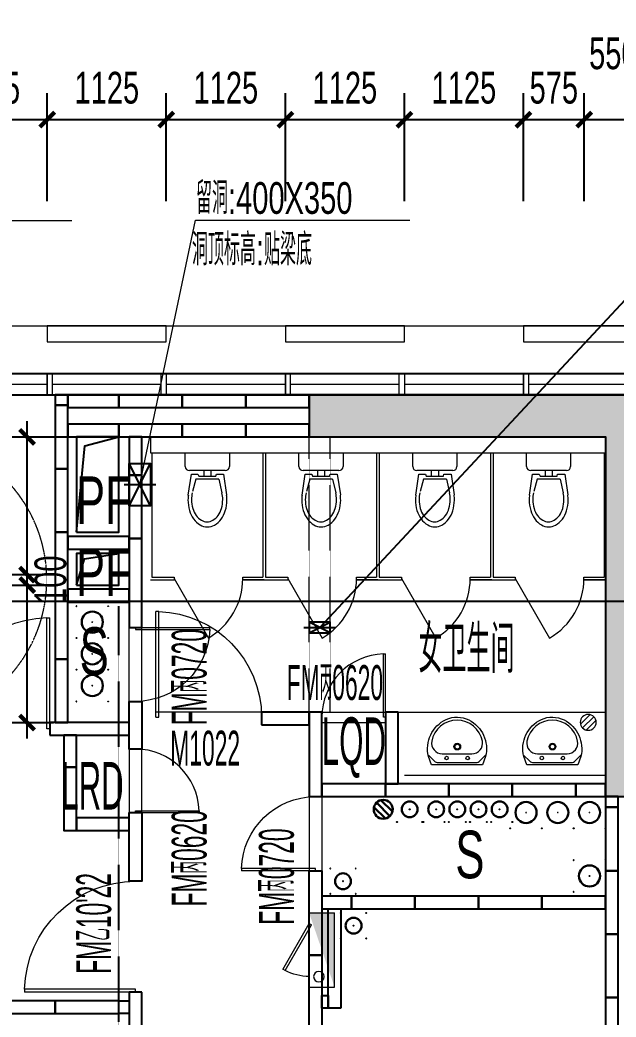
# Model space of a CAD drawing. Header units: millimetres. Extents: x 285006 to 3037698, y -2820855 to 192241.
# Drawn here: x 838372 to 844006, y -2796406 to -2786980 of the extents above; entities that cross this region are included whole.
import ezdxf
from ezdxf.enums import TextEntityAlignment as Align
from ezdxf.xclip import XClip

# ---------------------------------------------------------------- set-up
doc = ezdxf.new("R2010")
doc.units = ezdxf.units.MM
doc.header["$XCLIPFRAME"] = 2
doc.header["$PDMODE"] = 35
doc.header["$PDSIZE"] = -0.1
doc.linetypes.add('CORE-1B-4F$0$DASH', pattern=[0.35, 0.25, -0.1])
for name, color, linetype, lineweight in [('$$$$ALC轻质隔墙', 1, 'Continuous', 25), ('CORE-1B-4F$0$A-DOOR', 142, 'Continuous', 18), ('CORE-1B-4F$0$A-FLOR-SPCL', 252, 'Continuous', 18), ('CORE-1B-4F$0$A-FLOR-STRU', 4, 'Continuous', 25), ('CORE-1B-4F$0$A-FLOR-UNDR', 11, 'Continuous', 18), ('CORE-1B-4F$0$A-WALL-METL', 157, 'Continuous', 18), ('DIM-1B-6F$0$A-ANNO-DIMS', 73, 'Continuous', 18), ('DOOR-1B-IDEN-HXT$0$A-DOOR-FIRE', 142, 'Continuous', 18), ('DOOR-1B-IDEN-HXT$0$A-DOOR-IDEN', 7, 'Continuous', 25), ('EXWALL-1B-6F$0$A-FLOR-UNDR', 11, 'Continuous', 18), ('EXWALL-1B-6F$0$A-WALL-GLAZ', 142, 'Continuous', 18), ('EXWALL-1B-6F$0$A-WALL-STON', 31, 'Continuous', 18), ('P-1B-消火栓（4~13层）$0$0XG-X', 1, 'Continuous', 18), ('P-1B-立管及地漏（6~7层）$0$0LL', 10, 'Continuous', 30), ('P-1B-立管及地漏（6~7层）$0$0LL-1', 50, 'Continuous', 30), ('VERT-IDEN-1B-4F$0$A-ANNO-TEXT', 7, 'Continuous', 25), ('VERT-IDEN-1B-4F$0$A-COND-IDEN-TEXT', 11, 'Continuous', 18), ('VERT-IDEN-1B-4F$0$A-ROOM-IDEN', 7, 'Continuous', 25), ('结构留洞-1#AB-6F$0$A-HOLE', 140, 'Continuous', 25)]:
    doc.layers.add(name, color=color, linetype=linetype, lineweight=lineweight)
for name, color, linetype in [('___', 4, 'Continuous'), ('COL-1A1B-4~12$0$S-PUB-COL', 6, 'Continuous'), ('COL-1A1B-4~12$0$S-PUB-COLHATCH', 8, 'Continuous')]:
    doc.layers.add(name, color=color, linetype=linetype)
doc.layers.add('P-1B-立管及地漏（6~7层）$0$0ll-point', color=1, linetype='Continuous', plot=False)
doc.styles.add('CORE-1B-4F$0$hz', font='simplex', dxfattribs={"width": 0.7, "bigfont": 'hztxt'})
doc.styles.add('DIM-1B-6F$0$HYGB2014', font='hygbsz.shx', dxfattribs={"width": 0.7, "bigfont": 'hygbhz.shx'})
doc.styles.add('DOOR-1B-IDEN-HXT$0$HYGB2014', font='hygbsz.shx', dxfattribs={"width": 0.7, "bigfont": 'hygbhz.shx'})
doc.styles.add('P-1B-立管及地漏（6~7层）$0$HZ', font='', dxfattribs={"width": 0.8})
doc.styles.add('VERT-IDEN-1B-4F$0$HYGB2014', font='hygbsz.shx', dxfattribs={"width": 0.7, "bigfont": 'hygbhz.shx'})
doc.styles.get('P-1B-立管及地漏（6~7层）$0$HZ').set_extended_font_data('SimSun')
doc.dimstyles.new('DIM-1B-6F$0$DIMN', dxfattribs={"dimtxt": 300, "dimasz": 100, "dimexe": 250, "dimexo": 300, "dimgap": 0, "dimtad": 0, "dimdec": 0, "dimzin": 0, "dimdsep": 46, "dimtxsty": 'DIM-1B-6F$0$HYGB2014', "dimblk": 'DIM-1B-6F$0$_archtick', "dimcen": 0.09, "dimdle": 150, "dimclrt": 7, "dimazin": 0, "dimtfac": 1, "dimtdec": 0, "dimtix": 1, "dimtmove": 2, "dimatfit": 3, "dimfxl": 1, "dimtvp": 1, "dimtolj": 1, "dimtzin": 0, "dimarcsym": 0})

# ---------------------------------------------------------------- blocks, each defined once
blk = doc.blocks.new('EXWALL-1B-6F$0$幕墙-1125陶板单元')
blk.add_lwpolyline([(-562.5, 150), (562.5, 150), (562.5, 0), (-562.5, 0)], close=True)
blk = doc.blocks.new('EXWALL-1B-6F$0$幕墙-1125玻璃单元')
blk.add_line((-562.5, 100), (562.5, 100))
for points in [[(-612.5, 0), (-562.5, 0), (-562.5, 200), (-612.5, 200)], [(-562.5, 200), (562.5, 200), (562.5, 0), (-562.5, 0)], [(612.5, 0), (562.5, 0), (562.5, 200), (612.5, 200)]]:
    blk.add_lwpolyline(points, close=True)
blk = doc.blocks.new('EXWALL-1B-6F')
at = {"layer": 'EXWALL-1B-6F$0$A-FLOR-UNDR'}
blk.add_lwpolyline([(98333335, 18769022.1), (98333335, 18769272.1), (98374885, 18769272.1), (98374885, 18768822.1)], dxfattribs=at)
at = {"layer": 'EXWALL-1B-6F$0$A-WALL-GLAZ', "lineweight": -3}
blk.add_line((98333635, 18768822.1), (98374885, 18768822.1), dxfattribs=at)
at = {"layer": 'EXWALL-1B-6F$0$A-WALL-GLAZ'}
for p, q in [((98365110, 18768722.1), (98366135, 18768722.1)), ((98367360, 18768722.1), (98368385, 18768722.1)), ((98369610, 18768722.1), (98370635, 18768722.1))]:
    blk.add_line(p, q, dxfattribs=at)
at = {"layer": 'EXWALL-1B-6F$0$A-WALL-GLAZ', "xscale": -1, "rotation": 180}
for p in [(98364497.5, 18768822.1), (98366747.5, 18768822.1), (98368997.5, 18768822.1)]:
    blk.add_blockref('EXWALL-1B-6F$0$幕墙-1125玻璃单元', p, dxfattribs=at)
at = {"layer": 'EXWALL-1B-6F$0$A-WALL-STON', "xscale": -1, "rotation": 180}
for p in [(98365622.5, 18769272.1), (98367872.5, 18769272.1), (98370122.5, 18769272.1)]:
    blk.add_blockref('EXWALL-1B-6F$0$幕墙-1125陶板单元', p, dxfattribs=at)
blk = doc.blocks.new('DFGDFSHTHTR')
at = {"layer": 'Defpoints'}
blk.add_lwpolyline([(507205.7, 46210.1), (507405.7, 46210.1), (507405.7, 66210.1), (507205.7, 66210.1), (507205.7, 66910.1), (507905.7, 66910.1), (507905.7, 66810.1), (516105.7, 66810.1), (516105.7, 66910.1), (528605.7, 66910.1), (528605.7, 66810.1), (532405.7, 66810.1), (532405.7, 66910.1), (544305.7, 66910.1)], dxfattribs=at)
blk.add_blockref('EXWALL-1B-6F', (-97826429.4, -18701712))
blk = doc.blocks.new('结构留洞-1#AB-6F')
at = {"layer": 'Defpoints'}
blk.add_lwpolyline([(65900, 200), (66100, 200), (66100, 20200), (65900, 20200), (65900, 20900), (66600, 20900), (66600, 20800), (74800, 20800), (74800, 20900), (87300, 20900), (87300, 20800), (91100, 20800), (91100, 20900), (103000, 20900)], dxfattribs=at)
at = {"layer": '结构留洞-1#AB-6F$0$A-HOLE'}
for points in [[(97600, 19600), (98000, 19600), (98000, 20500), (97600, 20500)], [(97600, 19100), (98000, 19100), (98000, 19400), (97600, 19400)]]:
    blk.add_lwpolyline(points, close=True, dxfattribs=at)
for points in [[(97600, 19600), (97678.2, 20414.9), (98000, 20500)], [(97600, 19100), (97676, 19347.4), (98000, 19400)]]:
    blk.add_lwpolyline(points, dxfattribs=at)
blk = doc.blocks.new('COL-1A1B-4~12')
at = {"layer": 'COL-1A1B-4~12$0$S-PUB-COLHATCH'}
h = blk.add_hatch(color=256, dxfattribs=at)
h.paths.add_polyline_path([(98370335, 18759022.1), (98370335, 18760522.1), (98370735, 18760522.1), (98370735, 18758622.1), (98367535, 18758622.1), (98367535, 18759022.1)])
h.paths.add_polyline_path([(98370735, 18768622.1), (98367535, 18768622.1), (98367535, 18768222.1), (98370335, 18768222.1), (98370335, 18764822.1), (98370735, 18764822.1)])
h.paths.add_polyline_path([(98342935, 18759022.1), (98342935, 18761922.1), (98342535, 18761922.1), (98342535, 18758622.1), (98345735, 18758622.1), (98345735, 18759022.1)])
h.paths.add_polyline_path([(98342935, 18768222.1), (98342935, 18764822.1), (98342535, 18764822.1), (98342535, 18768622.1), (98345735, 18768622.1), (98345735, 18768222.1)])
at = {"layer": 'COL-1A1B-4~12$0$S-PUB-COL'}
for p, q in [((98367535, 18768622.1), (98367535, 18768222.1)), ((98370735, 18768622.1), (98367535, 18768622.1)), ((98367535, 18768222.1), (98370335, 18768222.1)), ((98370335, 18768222.1), (98370335, 18764822.1)), ((98370335, 18764822.1), (98370735, 18764822.1))]:
    blk.add_line(p, q, dxfattribs=at)
blk = doc.blocks.new('CORE-1B-4F$0$_A2ZXL-WUFENG DANSHAN')
for p, q in [((-0.5, 0), (-0.5, -0.9996)), ((-0.5, 0), (-0.4717, 0)), ((-0.4717, 0), (-0.4717, -0.9996)), ((-0.4717, -0.9996), (-0.5, -0.9996))]:
    blk.add_line(p, q)
blk.add_arc((-0.5, 0), 1, 271.62314, 0)
blk = doc.blocks.new('CORE-1B-4F$0$_A1SFU')
for p, q in [((-0.5, 0), (-0.5, -0.9996)), ((-0.5, 0), (-0.4717, 0)), ((-0.4717, 0), (-0.4717, -0.9996)), ((-0.4717, -0.9996), (-0.5, -0.9996))]:
    blk.add_line(p, q)
blk.add_arc((-0.5, 0), 1, 271.62314, 0)
blk = doc.blocks.new('CORE-1B-4F$0$FANGHUOMEN')
for p, q in [((-0.5, 0), (-0.5, -1)), ((-0.5, 0), (-0.472, 0)), ((-0.472, 0), (-0.472, -1)), ((-0.472, -1), (-0.5, -1))]:
    blk.add_line(p, q)
blk.add_arc((-0.5, 0), 1, 271.6231, 0)
blk = doc.blocks.new('CORE-1B-4F$0$xishouchi')
for points in [[(0, 240.4), (78.5, 269.8, -0.356844), (429.7, 102.7, -0.224698), (425.4, -111.3, -0.348046), (78.5, -269.8), (0, -240.4)], [(223.6, 239.1, 0.469287), (105.2, 140.8), (105.2, -141.1, 0.469287), (223.6, -239.4, 0.830802)]]:
    blk.add_lwpolyline(points, format="xyb", close=True)
blk.add_lwpolyline([(90.6, 271.2), (36.1, 213.1, 0.190674), (22.5, 178.9), (22.5, -181, 0.200906), (37.5, -216.7), (95.2, -273.5)], format="xyb")
for centre, radius in [((65, 99.1), 16.3), ((172.5, -2.4), 31.6), ((172.5, -2.4), 23), ((65, -100.9), 16.3)]:
    blk.add_circle(centre, radius)
blk = doc.blocks.new('CORE-1B-4F$0$$PS001_0')
for p, q in [((-0.485, -0.123), (0.123, 0.485)), ((-0.354, -0.354), (0.354, 0.354)), ((-0.118, -0.486), (0.486, 0.118))]:
    blk.add_line(p, q)
blk.add_circle((0, 0), 0.5)
at = {"style": 'CORE-1B-4F$0$hz', "width": 0.7, "flags": 1}
for tag, p in [('UNIT', (0, 0)), ('SPEC', (0, -0.002)), ('WHAT', (0, -0.003))]:
    blk.add_attdef(tag, p, '', height=0.001, dxfattribs=at)
blk = doc.blocks.new('CORE-1B-4F$0$$TCHSYS$APDOOR2D')
blk.add_line((0.5, 0), (0, 0.866))
at = {"lineweight": 13}
blk.add_arc((0.5, 0), 1, 120, 180, dxfattribs=at)
blk = doc.blocks.new('CORE-1B-4F$0$A$C44406B2E')
at = {"layer": 'CORE-1B-4F$0$A-FLOR-SPCL'}
for p, q in [((0, 418), (128.2, 418)), ((0, 0), (0, 418)), ((168.2, 378), (168.2, 40)), ((201.9, 362.1), (398.4, 391.4)), ((201.9, 295), (201.9, 362.1)), ((220, 290), (201.9, 295)), ((220, 128.2), (220, 290)), ((250, 318.3), (376.5, 347)), ((250, 318.3), (250, 101.5)), ((168.2, 242.7), (220, 242.7)), ((168.2, 175.5), (220, 175.5)), ((201.9, 120.8), (220, 128.2)), ((201.9, 58.6), (201.9, 120.8)), ((250, 101.5), (364, 70.4)), ((128.2, 0), (0, 0)), ((400.3, 29.2), (201.9, 58.6))]:
    blk.add_line(p, q, dxfattribs=at)
for centre, radius, start, end in [((128.2, 378), 40, 0, 90), ((444.3, 42.6), 351.7, 89.70755, 97.48757), ((444.3, 42.6), 351.7, 73.05382, 89.70755), ((469.3, 124.9), 265.7, 53.87171, 73.05382), ((442.5, 56.5), 298, 90, 102.79637), ((442.5, 56.5), 298, 73.78832, 90), ((464.1, 130.6), 220.8, 54.93393, 73.78832), ((497, 177.5), 163.5, 30.54523, 54.93393), ((507.3, 176.9), 201.3, 29.54461, 53.87171), ((547.3, 207.1), 105.1, 0, 30.54523), ((547.3, 207.1), 105.1, 329.45478, 0), ((565.1, 209.7), 134.9, 329.87049, 359.70755), ((565.1, 209.7), 134.9, 359.70755, 29.54461), ((464.1, 283.7), 220.8, 286.21168, 305.06608), ((497, 236.8), 163.5, 305.06608, 329.45478), ((507.6, 243.1), 201.3, 305.5434, 329.87049), ((128.2, 40), 40, 270, 0), ((442.5, 357.8), 298, 257.20364, 270), ((446, 378), 351.7, 262.23113, 269.70755), ((442.5, 357.8), 298, 270, 286.21168), ((446, 378), 351.7, 269.70755, 286.36128), ((470.2, 295.5), 265.7, 286.36128, 305.5434)]:
    blk.add_arc(centre, radius, start, end, dxfattribs=at)
blk = doc.blocks.new('CORE-1B-4F$0$iwodidi')
at = {"linetype": 'ByBlock'}
for p, q in [((-575, 1200), (-352.5, 1200)), ((-562.5, 0), (-562.5, 1175)), ((-562.5, 1175), (-352.5, 1175)), ((-352.5, 1175), (-352.5, 1200)), ((500, 1200), (297.5, 1200)), ((297.5, 1200), (297.5, 1175)), ((297.5, 1200), (500, 1200)), ((297.5, 1175), (487.5, 1175)), ((487.5, 0), (487.5, 1175)), ((-575, 0), (500, 0))]:
    blk.add_line(p, q, dxfattribs=at)
at = {"linetype": 'ByBlock', "extrusion": (0, 0, -1), "xscale": 650, "yscale": 650, "zscale": -20.83333333333334}
blk.add_blockref('CORE-1B-4F$0$$TCHSYS$APDOOR2D', (27.5, 1187.5), dxfattribs=at)
at = {"layer": 'CORE-1B-4F$0$A-WALL-METL', "xscale": -1, "rotation": 270}
blk.add_blockref('CORE-1B-4F$0$A$C44406B2E', (-246.5, 0), dxfattribs=at)
blk = doc.blocks.new('DIM-1B-6F$0$_archtick')
at = {"const_width": 0.4}
blk.add_lwpolyline([(-0.7, -0.7), (0.7, 0.7)], dxfattribs=at)
blk = doc.blocks.new('*D1712')
at = {"layer": 'Defpoints', "color": 0, "transparency": 16777216}
for p in [(838630.7, -2787922.3), (837505.7, -2788993.2), (838630.7, -2788993.2)]:
    blk.add_point(p, dxfattribs=at)
at = {"layer": 'DIM-1B-6F$0$A-ANNO-DIMS', "color": 0, "lineweight": -2, "transparency": 16777216}
for p, q in [((837505.7, -2788693.2), (837505.7, -2787672.3)), ((838630.7, -2788693.2), (838630.7, -2787672.3)), ((837355.7, -2787922.3), (838780.7, -2787922.3))]:
    blk.add_line(p, q, dxfattribs=at)
at = {"layer": 'DIM-1B-6F$0$A-ANNO-DIMS', "color": 0, "lineweight": -2, "transparency": 16777216, "xscale": 100, "yscale": 100, "zscale": 100, "rotation": 180}
blk.add_blockref('DIM-1B-6F$0$_archtick', (837505.7, -2787922.3), dxfattribs=at)
at = {"layer": 'DIM-1B-6F$0$A-ANNO-DIMS', "color": 0, "lineweight": -2, "transparency": 16777216, "xscale": 100, "yscale": 100, "zscale": 100}
blk.add_blockref('DIM-1B-6F$0$_archtick', (838630.7, -2787922.3), dxfattribs=at)
at = {"layer": 'DIM-1B-6F$0$A-ANNO-DIMS', "color": 7, "transparency": 16777216, "insert": (838068.2, -2787622.3), "char_height": 300, "attachment_point": 5, "style": 'DIM-1B-6F$0$HYGB2014'}
blk.add_mtext('\\A1;1125', dxfattribs=at)
blk = doc.blocks.new('*D1713')
at = {"layer": 'Defpoints', "color": 0, "transparency": 16777216}
for p in [(839755.7, -2787922.3), (838630.7, -2788993.2), (839755.7, -2788993.2)]:
    blk.add_point(p, dxfattribs=at)
at = {"layer": 'DIM-1B-6F$0$A-ANNO-DIMS', "color": 0, "lineweight": -2, "transparency": 16777216}
for p, q in [((838630.7, -2788693.2), (838630.7, -2787672.3)), ((839755.7, -2788693.2), (839755.7, -2787672.3)), ((838480.7, -2787922.3), (839905.7, -2787922.3))]:
    blk.add_line(p, q, dxfattribs=at)
at = {"layer": 'DIM-1B-6F$0$A-ANNO-DIMS', "color": 0, "lineweight": -2, "transparency": 16777216, "xscale": 100, "yscale": 100, "zscale": 100, "rotation": 180}
blk.add_blockref('DIM-1B-6F$0$_archtick', (838630.7, -2787922.3), dxfattribs=at)
at = {"layer": 'DIM-1B-6F$0$A-ANNO-DIMS', "color": 0, "lineweight": -2, "transparency": 16777216, "xscale": 100, "yscale": 100, "zscale": 100}
blk.add_blockref('DIM-1B-6F$0$_archtick', (839755.7, -2787922.3), dxfattribs=at)
at = {"layer": 'DIM-1B-6F$0$A-ANNO-DIMS', "color": 7, "transparency": 16777216, "insert": (839193.2, -2787622.3), "char_height": 300, "attachment_point": 5, "style": 'DIM-1B-6F$0$HYGB2014'}
blk.add_mtext('\\A1;1125', dxfattribs=at)
blk = doc.blocks.new('*D1714')
at = {"layer": 'Defpoints', "color": 0, "transparency": 16777216}
for p in [(840880.7, -2787922.3), (839755.7, -2788993.2), (840880.7, -2788993.2)]:
    blk.add_point(p, dxfattribs=at)
at = {"layer": 'DIM-1B-6F$0$A-ANNO-DIMS', "color": 0, "lineweight": -2, "transparency": 16777216}
for p, q in [((839755.7, -2788693.2), (839755.7, -2787672.3)), ((840880.7, -2788693.2), (840880.7, -2787672.3)), ((839605.7, -2787922.3), (841030.7, -2787922.3))]:
    blk.add_line(p, q, dxfattribs=at)
at = {"layer": 'DIM-1B-6F$0$A-ANNO-DIMS', "color": 0, "lineweight": -2, "transparency": 16777216, "xscale": 100, "yscale": 100, "zscale": 100, "rotation": 180}
blk.add_blockref('DIM-1B-6F$0$_archtick', (839755.7, -2787922.3), dxfattribs=at)
at = {"layer": 'DIM-1B-6F$0$A-ANNO-DIMS', "color": 0, "lineweight": -2, "transparency": 16777216, "xscale": 100, "yscale": 100, "zscale": 100}
blk.add_blockref('DIM-1B-6F$0$_archtick', (840880.7, -2787922.3), dxfattribs=at)
at = {"layer": 'DIM-1B-6F$0$A-ANNO-DIMS', "color": 7, "transparency": 16777216, "insert": (840318.2, -2787622.3), "char_height": 300, "attachment_point": 5, "style": 'DIM-1B-6F$0$HYGB2014'}
blk.add_mtext('\\A1;1125', dxfattribs=at)
blk = doc.blocks.new('*D1715')
at = {"layer": 'Defpoints', "color": 0, "transparency": 16777216}
for p in [(842005.7, -2787922.3), (840880.7, -2788993.2), (842005.7, -2788993.2)]:
    blk.add_point(p, dxfattribs=at)
at = {"layer": 'DIM-1B-6F$0$A-ANNO-DIMS', "color": 0, "lineweight": -2, "transparency": 16777216}
for p, q in [((840880.7, -2788693.2), (840880.7, -2787672.3)), ((842005.7, -2788693.2), (842005.7, -2787672.3)), ((840730.7, -2787922.3), (842155.7, -2787922.3))]:
    blk.add_line(p, q, dxfattribs=at)
at = {"layer": 'DIM-1B-6F$0$A-ANNO-DIMS', "color": 0, "lineweight": -2, "transparency": 16777216, "xscale": 100, "yscale": 100, "zscale": 100, "rotation": 180}
blk.add_blockref('DIM-1B-6F$0$_archtick', (840880.7, -2787922.3), dxfattribs=at)
at = {"layer": 'DIM-1B-6F$0$A-ANNO-DIMS', "color": 0, "lineweight": -2, "transparency": 16777216, "xscale": 100, "yscale": 100, "zscale": 100}
blk.add_blockref('DIM-1B-6F$0$_archtick', (842005.7, -2787922.3), dxfattribs=at)
at = {"layer": 'DIM-1B-6F$0$A-ANNO-DIMS', "color": 7, "transparency": 16777216, "insert": (841443.2, -2787622.3), "char_height": 300, "attachment_point": 5, "style": 'DIM-1B-6F$0$HYGB2014'}
blk.add_mtext('\\A1;1125', dxfattribs=at)
blk = doc.blocks.new('*D1716')
at = {"layer": 'Defpoints', "color": 0, "transparency": 16777216}
for p in [(843130.7, -2787922.3), (842005.7, -2788993.2), (843130.7, -2788993.2)]:
    blk.add_point(p, dxfattribs=at)
at = {"layer": 'DIM-1B-6F$0$A-ANNO-DIMS', "color": 0, "lineweight": -2, "transparency": 16777216}
for p, q in [((842005.7, -2788693.2), (842005.7, -2787672.3)), ((843130.7, -2788693.2), (843130.7, -2787672.3)), ((841855.7, -2787922.3), (843280.7, -2787922.3))]:
    blk.add_line(p, q, dxfattribs=at)
at = {"layer": 'DIM-1B-6F$0$A-ANNO-DIMS', "color": 0, "lineweight": -2, "transparency": 16777216, "xscale": 100, "yscale": 100, "zscale": 100, "rotation": 180}
blk.add_blockref('DIM-1B-6F$0$_archtick', (842005.7, -2787922.3), dxfattribs=at)
at = {"layer": 'DIM-1B-6F$0$A-ANNO-DIMS', "color": 0, "lineweight": -2, "transparency": 16777216, "xscale": 100, "yscale": 100, "zscale": 100}
blk.add_blockref('DIM-1B-6F$0$_archtick', (843130.7, -2787922.3), dxfattribs=at)
at = {"layer": 'DIM-1B-6F$0$A-ANNO-DIMS', "color": 7, "transparency": 16777216, "insert": (842568.2, -2787622.3), "char_height": 300, "attachment_point": 5, "style": 'DIM-1B-6F$0$HYGB2014'}
blk.add_mtext('\\A1;1125', dxfattribs=at)
blk = doc.blocks.new('*D1717')
at = {"layer": 'Defpoints', "color": 0, "transparency": 16777216}
for p in [(843705.7, -2787922.3), (843130.7, -2788993.2), (843705.7, -2788993.2)]:
    blk.add_point(p, dxfattribs=at)
at = {"layer": 'DIM-1B-6F$0$A-ANNO-DIMS', "color": 0, "lineweight": -2, "transparency": 16777216}
for p, q in [((843130.7, -2788693.2), (843130.7, -2787672.3)), ((843705.7, -2788693.2), (843705.7, -2787672.3)), ((842980.7, -2787922.3), (843855.7, -2787922.3))]:
    blk.add_line(p, q, dxfattribs=at)
at = {"layer": 'DIM-1B-6F$0$A-ANNO-DIMS', "color": 0, "lineweight": -2, "transparency": 16777216, "xscale": 100, "yscale": 100, "zscale": 100, "rotation": 180}
blk.add_blockref('DIM-1B-6F$0$_archtick', (843130.7, -2787922.3), dxfattribs=at)
at = {"layer": 'DIM-1B-6F$0$A-ANNO-DIMS', "color": 0, "lineweight": -2, "transparency": 16777216, "xscale": 100, "yscale": 100, "zscale": 100}
blk.add_blockref('DIM-1B-6F$0$_archtick', (843705.7, -2787922.3), dxfattribs=at)
at = {"layer": 'DIM-1B-6F$0$A-ANNO-DIMS', "color": 7, "transparency": 16777216, "insert": (843418.2, -2787622.3), "char_height": 300, "attachment_point": 5, "style": 'DIM-1B-6F$0$HYGB2014'}
blk.add_mtext('\\A1;575', dxfattribs=at)
blk = doc.blocks.new('*D1718')
at = {"layer": 'Defpoints', "color": 0, "transparency": 16777216}
for p in [(844255.7, -2787922.3), (843705.7, -2788993.2), (844255.7, -2788993.2)]:
    blk.add_point(p, dxfattribs=at)
at = {"layer": 'DIM-1B-6F$0$A-ANNO-DIMS', "color": 0, "lineweight": -2, "transparency": 16777216}
for p, q in [((843705.7, -2788693.2), (843705.7, -2787672.3)), ((844255.7, -2788693.2), (844255.7, -2787672.3)), ((843555.7, -2787922.3), (844405.7, -2787922.3))]:
    blk.add_line(p, q, dxfattribs=at)
at = {"layer": 'DIM-1B-6F$0$A-ANNO-DIMS', "color": 0, "lineweight": -2, "transparency": 16777216, "xscale": 100, "yscale": 100, "zscale": 100, "rotation": 180}
blk.add_blockref('DIM-1B-6F$0$_archtick', (843705.7, -2787922.3), dxfattribs=at)
at = {"layer": 'DIM-1B-6F$0$A-ANNO-DIMS', "color": 0, "lineweight": -2, "transparency": 16777216, "xscale": 100, "yscale": 100, "zscale": 100}
blk.add_blockref('DIM-1B-6F$0$_archtick', (844255.7, -2787922.3), dxfattribs=at)
at = {"layer": 'DIM-1B-6F$0$A-ANNO-DIMS', "color": 7, "transparency": 16777216, "insert": (843980.7, -2787297.3), "char_height": 300, "attachment_point": 5, "style": 'DIM-1B-6F$0$HYGB2014'}
blk.add_mtext('\\A1;550', dxfattribs=at)
blk = doc.blocks.new('*D1614')
at = {"layer": 'Defpoints', "color": 0, "transparency": 16777216}
for p in [(837712.9, -2792322.3), (838440.2, -2792322.3), (837712.9, -2793622.3)]:
    blk.add_point(p, dxfattribs=at)
at = {"layer": 'DIM-1B-6F$0$A-ANNO-DIMS', "color": 0, "lineweight": -2, "transparency": 16777216}
for p, q in [((838440.2, -2793772.3), (838440.2, -2792172.3)), ((838012.9, -2792322.3), (838690.2, -2792322.3)), ((838012.9, -2793622.3), (838690.2, -2793622.3))]:
    blk.add_line(p, q, dxfattribs=at)
at = {"layer": 'DIM-1B-6F$0$A-ANNO-DIMS', "color": 0, "lineweight": -2, "transparency": 16777216, "xscale": 100, "yscale": 100, "zscale": 100}
for p, rotation in [((838440.2, -2792322.3), 90), ((838440.2, -2793622.3), 270)]:
    blk.add_blockref('DIM-1B-6F$0$_archtick', p, dxfattribs=dict(at, rotation=rotation))
at = {"layer": 'DIM-1B-6F$0$A-ANNO-DIMS', "color": 7, "transparency": 16777216, "insert": (838140.2, -2792972.3), "char_height": 300, "attachment_point": 5, "rotation": 90, "style": 'DIM-1B-6F$0$HYGB2014'}
blk.add_mtext('\\A1;1300', dxfattribs=at)
blk = doc.blocks.new('*D1615')
at = {"layer": 'Defpoints', "color": 0, "transparency": 16777216}
for p in [(837712.9, -2792222.3), (838440.2, -2792222.3), (837712.9, -2792322.3)]:
    blk.add_point(p, dxfattribs=at)
at = {"layer": 'DIM-1B-6F$0$A-ANNO-DIMS', "color": 0, "lineweight": -2, "transparency": 16777216}
for p, q in [((838440.2, -2792472.3), (838440.2, -2792072.3)), ((838012.9, -2792222.3), (838690.2, -2792222.3)), ((838012.9, -2792322.3), (838690.2, -2792322.3))]:
    blk.add_line(p, q, dxfattribs=at)
at = {"layer": 'DIM-1B-6F$0$A-ANNO-DIMS', "color": 0, "lineweight": -2, "transparency": 16777216, "xscale": 100, "yscale": 100, "zscale": 100}
for p, rotation in [((838440.2, -2792222.3), 90), ((838440.2, -2792322.3), 270)]:
    blk.add_blockref('DIM-1B-6F$0$_archtick', p, dxfattribs=dict(at, rotation=rotation))
at = {"layer": 'DIM-1B-6F$0$A-ANNO-DIMS', "color": 7, "transparency": 16777216, "insert": (838661.4, -2792272.3), "char_height": 300, "attachment_point": 5, "rotation": 90, "style": 'DIM-1B-6F$0$HYGB2014'}
blk.add_mtext('\\A1;100', dxfattribs=at)
blk = doc.blocks.new('*D1616')
at = {"layer": 'Defpoints', "color": 0, "transparency": 16777216}
for p in [(837712.9, -2790922.3), (838440.2, -2790922.3), (837712.9, -2792222.3)]:
    blk.add_point(p, dxfattribs=at)
at = {"layer": 'DIM-1B-6F$0$A-ANNO-DIMS', "color": 0, "lineweight": -2, "transparency": 16777216}
for p, q in [((838440.2, -2792372.3), (838440.2, -2790772.3)), ((838012.9, -2790922.3), (838690.2, -2790922.3)), ((838012.9, -2792222.3), (838690.2, -2792222.3))]:
    blk.add_line(p, q, dxfattribs=at)
at = {"layer": 'DIM-1B-6F$0$A-ANNO-DIMS', "color": 0, "lineweight": -2, "transparency": 16777216, "xscale": 100, "yscale": 100, "zscale": 100}
for p, rotation in [((838440.2, -2790922.3), 90), ((838440.2, -2792222.3), 270)]:
    blk.add_blockref('DIM-1B-6F$0$_archtick', p, dxfattribs=dict(at, rotation=rotation))
at = {"layer": 'DIM-1B-6F$0$A-ANNO-DIMS', "color": 7, "transparency": 16777216, "insert": (838140.2, -2791572.3), "char_height": 300, "attachment_point": 5, "rotation": 90, "style": 'DIM-1B-6F$0$HYGB2014'}
blk.add_mtext('\\A1;1300', dxfattribs=at)
blk = doc.blocks.new('P-1B-立管及地漏（6~7层）$0$-立管-120')
blk.add_circle((98528318.8, 18831532.6), 75)
at = {"layer": 'P-1B-立管及地漏（6~7层）$0$0ll-point'}
for p in [(98528198.8, 18831652.6), (98528438.8, 18831652.6), (98528318.8, 18831532.6), (98528198.8, 18831412.6), (98528438.8, 18831412.6)]:
    blk.add_point(p, dxfattribs=at)
blk = doc.blocks.new('P-1B-立管及地漏（6~7层）$0$立管-150')
blk.add_circle((0, 0), 100)
at = {"layer": 'P-1B-立管及地漏（6~7层）$0$0ll-point'}
for p in [(-150, 150), (150, 150), (0, 0), (-150, -150), (150, -150)]:
    blk.add_point(p, dxfattribs=at)
blk = doc.blocks.new('P-1B-立管及地漏（6~7层）$0$地漏-1')
at = {"layer": 'P-1B-立管及地漏（6~7层）$0$0LL-1'}
for p, q in [((636860.9, -31956.8), (636751.6, -31847.5)), ((636794.9, -32022.2), (636686.2, -31913.4)), ((636837.3, -31998.4), (636710, -31871.1))]:
    blk.add_line(p, q, dxfattribs=at)
at = {"layer": 'P-1B-立管及地漏（6~7层）$0$0LL-1', "extrusion": (0, 0, -1)}
blk.add_ellipse((636773.6, -31934.7), major_axis=(-63.6, 63.6), ratio=1, start_param=5.497787, end_param=11.780972, dxfattribs=at)
at = {"layer": 'P-1B-立管及地漏（6~7层）$0$0LL-1', "style": 'P-1B-立管及地漏（6~7层）$0$HZ', "text_generation_flag": 4, "width": 0.7, "flags": 1}
for tag, p in [('UNIT', (636773.6, -31934.7)), ('SPEC', (636773.6, -31935)), ('WHAT', (636773.6, -31935.3))]:
    blk.add_attdef(tag, p, '', height=0.18, rotation=180.00001, dxfattribs=at)
blk = doc.blocks.new('P-1B-立管及地漏（6~7层）')
at = {"layer": 'P-1B-立管及地漏（6~7层）$0$0LL'}
for name, p in [('P-1B-立管及地漏（6~7层）$0$立管-150', (98365485, 18766472.1)), ('P-1B-立管及地漏（6~7层）$0$立管-150', (98365485, 18766172.1)), ('P-1B-立管及地漏（6~7层）$0$立管-150', (98365485, 18765872.1)), ('P-1B-立管及地漏（6~7层）$0$-立管-120', (-159833.8, -66830.5)), ('P-1B-立管及地漏（6~7层）$0$-立管-120', (-159583.8, -66830.5)), ('P-1B-立管及地漏（6~7层）$0$-立管-120', (-159383.8, -66830.5)), ('P-1B-立管及地漏（6~7层）$0$-立管-120', (-159183.8, -66830.5)), ('P-1B-立管及地漏（6~7层）$0$-立管-120', (-158983.8, -66830.5)), ('P-1B-立管及地漏（6~7层）$0$立管-150', (98369585, 18764672.1)), ('P-1B-立管及地漏（6~7层）$0$立管-150', (98369885, 18764672.1)), ('P-1B-立管及地漏（6~7层）$0$立管-150', (98370185, 18764672.1)), ('P-1B-立管及地漏（6~7层）$0$立管-150', (98370185, 18764072.1)), ('P-1B-立管及地漏（6~7层）$0$-立管-120', (-160463.8, -67510.5)), ('P-1B-立管及地漏（6~7层）$0$-立管-120', (-160363.8, -67930.5))]:
    blk.add_blockref(name, p, dxfattribs=at)
at = {"layer": 'P-1B-立管及地漏（6~7层）$0$0LL-1', "extrusion": (1.12104e-44, 1.79366e-43, -1), "zscale": -0.9999999999999997, "rotation": 90.00000000000001}
blk.add_blockref('P-1B-立管及地漏（6~7层）$0$地漏-1', (-98400169.8, 18127928.5), dxfattribs=at)
blk = doc.blocks.new('VERT-IDEN-1B-4F')
at = {"layer": 'VERT-IDEN-1B-4F$0$A-COND-IDEN-TEXT'}
for points in [[(98362485, 18765572.1), (98362622, 18770270.1), (98365292.1, 18770270.1)], [(98365935, 18767772.1), (98366460.9, 18770270.9), (98368486.2, 18770270.9)]]:
    blk.add_lwpolyline(points, dxfattribs=at)
at = {"layer": 'VERT-IDEN-1B-4F$0$A-COND-IDEN-TEXT', "lineweight": -3}
blk.add_lwpolyline([(98373768.1, 18770027.2), (98370994.7, 18770027.2), (98367635, 18766422.1)], dxfattribs=at)
at = {"layer": 'VERT-IDEN-1B-4F$0$A-ANNO-TEXT', "style": 'VERT-IDEN-1B-4F$0$HYGB2014', "width": 0.7}
for s, p in [('留洞:400X350', (98366465.7, 18770481.6)), ('洞顶标高:贴梁底', (98366427.2, 18769994.9))]:
    blk.add_text(s, height=300, dxfattribs=at).set_placement(p, align=Align.MIDDLE_LEFT)
at = {"layer": 'VERT-IDEN-1B-4F$0$A-ROOM-IDEN', "lineweight": -3, "style": 'VERT-IDEN-1B-4F$0$HYGB2014'}
for s, width, p in [('PF', 0.7, (98365331.1, 18767399.3)), ('PF', 0.7, (98365331.1, 18766720.4)), ('女卫生间', 0.7, (98368568.3, 18765989.9)), ('S', 0.7, (98365366.4, 18765972.9)), ('LQD', 0.5, (98367655.1, 18765122)), ('LRD', 0.5, (98365192.9, 18764700.2)), ('S', 0.7, (98368916.6, 18764050))]:
    blk.add_text(s, height=450, dxfattribs=dict(at, width=width)).set_placement(p)
blk = doc.blocks.new('P-1B-消火栓（4~13层）$0$单出口带卷盘消火栓')
at = {"layer": 'P-1B-消火栓（4~13层）$0$0XG-X'}
for p, q in [((368866.2, -61966.5), (368866.2, -61726.5)), ((368866.2, -61726.5), (369566.2, -61726.5)), ((369566.2, -61966.5), (369566.2, -61726.5)), ((368866.2, -61966.5), (368966.2, -61966.5)), ((368966.2, -61966.5), (369466.2, -61966.5)), ((369021.3, -62194.5), (369453.7, -61944.8)), ((369033.2, -62216.5), (369466.2, -61966.5)), ((369466.2, -61966.5), (369453.7, -61944.8)), ((369466.2, -61966.5), (369566.2, -61966.5)), ((369021.3, -62194.5), (369033.8, -62216.2))]:
    blk.add_line(p, q, dxfattribs=at)
blk.add_circle((368964.5, -61874.2), 50, dxfattribs=at)
blk.add_arc((369466.2, -61966.5), 500, 180, 207.13402, dxfattribs=at)
blk.add_solid([(368866.2, -61726.5), (369566.2, -61966.5), (369566.2, -61726.5)], dxfattribs=at)
blk = doc.blocks.new('P-1B-消火栓（4~13层）')
at = {"layer": 'P-1B-消火栓（4~13层）$0$0XG-X', "xscale": -1, "rotation": 270.0000007440715}
blk.add_blockref('P-1B-消火栓（4~13层）$0$单出口带卷盘消火栓', (98429501.5, 18394155.9), dxfattribs=at)
blk = doc.blocks.new('A$C008C76B7')
at = {"layer": '$$$$ALC轻质隔墙'}
for points in [[(22320, 400), (22200, 400), (22200, 300), (22320, 300), (22320, 400)], [(22320, 280), (22800, 280), (22800, 400), (22320, 400), (22320, 280)], [(22800, 280), (23400, 280), (23400, 400), (22800, 400), (22800, 280)], [(23400, 280), (24000, 280), (24000, 400), (23400, 400), (23400, 280)], [(24000, 280), (24600, 280), (24600, 400), (24000, 400), (24000, 280)], [(22320, 300), (22200, 300), (22200, -300), (22320, -300), (22320, 300)], [(22320, 0), (22800, 0), (22800, 120), (22320, 120), (22320, 0)], [(22800, 0), (23400, 0), (23400, 120), (22800, 120), (22800, 0)], [(23400, 0), (24000, 0), (24000, 120), (23400, 120), (23400, 0)], [(24000, 0), (24600, 0), (24600, 120), (24000, 120), (24000, 0)], [(23020, 0), (22900, 0), (22900, -360), (23020, -360), (23020, 0)], [(22320, -300), (22200, -300), (22200, -900), (22320, -900), (22320, -300)], [(23020, -360), (22900, -360), (22900, -960), (23020, -960), (23020, -360)], [(22320, -900), (22200, -900), (22200, -1500), (22320, -1500), (22320, -900)], [(22320, -1060), (22900, -1060), (22900, -940), (22320, -940), (22320, -1060)], [(23020, -960), (22900, -960), (22900, -1800), (23020, -1800), (23020, -960)], [(22320, -1500), (22200, -1500), (22200, -2100), (22320, -2100), (22320, -1500)], [(22320, -1560), (22900, -1560), (22900, -1440), (22320, -1440), (22320, -1560)], [(22320, -2100), (22200, -2100), (22200, -2700), (22320, -2700), (22320, -2100)], [(24150, -2720), (24600, -2720), (24600, -2600), (24150, -2600), (24150, -2720)], [(24720, -2600), (24600, -2600), (24600, -3400), (24720, -3400), (24720, -2600)], [(25440, -2600), (25320, -2600), (25320, -3279.9), (25440, -3279.9), (25440, -2600)], [(22150, -2820), (22900, -2820), (22900, -2700), (22150, -2700), (22150, -2820)], [(22400.4, -2820), (22280.4, -2820), (22280, -3120), (22400, -3120), (22400.4, -2820)], [(22400, -3120), (22280, -3120), (22280, -3720), (22400, -3720), (22400, -3120)], [(24720, -3399.9), (25320, -3399.9), (25320, -3279.9), (24720, -3279.9), (24720, -3399.9)], [(25320, -3399.9), (25920, -3399.9), (25920, -3279.9), (25320, -3279.9), (25320, -3399.9)], [(25920, -3400), (26520, -3400), (26520, -3280), (25920, -3280), (25920, -3400)], [(26520, -3400), (27120, -3400), (27120, -3280), (26520, -3280), (26520, -3400)], [(27120, -3400), (27400, -3400), (27400, -3280), (27120, -3280), (27120, -3400)], [(27520, -3500), (27520, -3400), (27400, -3400), (27400, -3500), (27520, -3500)], [(27520, -4100), (27520, -3500), (27400, -3500), (27400, -4100), (27520, -4100)], [(22400, -3720), (22900, -3720), (22900, -3600), (22400, -3600), (22400, -3720)], [(24600, -4900), (24600, -4100), (24720, -4100), (24720, -4900), (24600, -4900)], [(27520, -4700), (27520, -4100), (27400, -4100), (27400, -4700), (27520, -4700)], [(25000, -4460), (25000, -4340), (24720, -4340), (24720, -4460), (25000, -4460)], [(25600, -4460), (25600, -4340), (25000, -4340), (25000, -4460), (25600, -4460)], [(26200, -4460), (26200, -4340), (25600, -4340), (25600, -4460), (26200, -4460)], [(26800, -4460), (26800, -4340), (26200, -4340), (26200, -4460), (26800, -4460)], [(27400, -4460), (27400, -4340), (26800, -4340), (26800, -4460), (27400, -4460)], [(24900, -5400), (24780, -5400), (24780, -4460), (24900, -4460), (24900, -5400)], [(27520, -5300), (27520, -4700), (27400, -4700), (27400, -5300), (27520, -5300)], [(24600, -5700), (24600, -4900), (24720, -4900), (24720, -5700), (24600, -5700)], [(23020, -5250), (22900, -5250), (22900, -6000), (23020, -6000), (23020, -5250)], [(21600, -5449.9), (22200, -5449.9), (22200, -5329.9), (21600, -5329.9), (21600, -5449.9)], [(22200, -5449.9), (22800, -5449.9), (22800, -5329.9), (22200, -5329.9), (22200, -5449.9)], [(24720, -5400), (24720, -5280), (24780, -5280), (24780, -5400), (24720, -5400)], [(27520, -5900), (27520, -5300), (27400, -5300), (27400, -5900), (27520, -5900)]]:
    blk.add_lwpolyline(points, dxfattribs=at)
for points in [[(22900, -2500), (23020, -2500), (23020, -2950), (22900, -2950)], [(22900, -3550), (23020, -3550), (23020, -4200), (22900, -4200)], [(22800, -5329.9), (22900, -5329.9), (22900, -5449.9), (22800, -5449.9)]]:
    blk.add_lwpolyline(points, close=True, dxfattribs=at)
at = {"layer": 'Defpoints', "color": 0}
blk.add_lwpolyline([(0, 0), (27400, 0), (27400, -9200), (0, -9200)], close=True, dxfattribs=at)

msp = doc.modelspace()

# ---------------------------------------------------------------- linework, layer by layer
at = {"layer": 'CORE-1B-4F$0$A-DOOR'}
for p, q in [((839405.7, -2793422.3), (839405.7, -2792722.3)), ((839405.7, -2793422.3), (839405.7, -2792722.3)), ((839525.7, -2793422.3), (839525.7, -2792722.3)), ((840655.7, -2793522.3), (839655.7, -2793522.3)), ((841225.7, -2793522.3), (841825.7, -2793522.3)), ((841225.7, -2793622.3), (841825.7, -2793622.3)), ((839405.7, -2793872.3), (839405.7, -2794472.3)), ((839525.7, -2794472.3), (839525.7, -2793872.3)), ((841105.7, -2794322.3), (841105.7, -2795022.3)), ((841225.7, -2794322.3), (841225.7, -2795022.3))]:
    msp.add_line(p, q, dxfattribs=at)
at = {"layer": 'CORE-1B-4F$0$A-FLOR-SPCL'}
msp.add_lwpolyline([(839605.7, -2790922.3), (839605.7, -2791072.3), (843905.7, -2791072.3), (843905.7, -2790922.3)], close=True, dxfattribs=at)
msp.add_lwpolyline([(841945.7, -2793522.3), (843905.7, -2793522.3), (843905.7, -2794122.3), (842005.7, -2794122.3)], dxfattribs=at)
at = {"layer": 'CORE-1B-4F$0$A-FLOR-STRU'}
for p, q in [((839405.7, -2791572.3), (839605.7, -2791172.3)), ((839605.7, -2791572.3), (839405.7, -2791172.3)), ((841105.7, -2792772.3), (841305.7, -2792672.3)), ((841305.7, -2792772.3), (841105.7, -2792672.3))]:
    msp.add_line(p, q, dxfattribs=at)
at = {"layer": 'CORE-1B-4F$0$A-FLOR-STRU', "color": 1, "linetype": 'ByBlock'}
msp.add_line((839355.7, -2791372.3), (839655.7, -2791372.3), dxfattribs=at)
at = {"layer": 'CORE-1B-4F$0$A-FLOR-STRU', "color": 1}
msp.add_line((841055.7, -2792722.3), (841355.7, -2792722.3), dxfattribs=at)
at = {"layer": 'CORE-1B-4F$0$A-FLOR-STRU'}
for points in [[(839405.7, -2791572.3), (839405.7, -2791172.3), (839605.7, -2791172.3), (839605.7, -2791572.3)], [(841105.7, -2792772.3), (841305.7, -2792772.3), (841305.7, -2792672.3), (841105.7, -2792672.3)]]:
    msp.add_lwpolyline(points, close=True, dxfattribs=at)
at = {"layer": 'CORE-1B-4F$0$A-FLOR-UNDR', "linetype": 'CORE-1B-4F$0$DASH'}
for p, q in [((841105.7, -2793522.3), (841105.7, -2790922.3)), ((841305.7, -2793522.3), (841305.7, -2790922.3))]:
    msp.add_line(p, q, dxfattribs=at)
msp.add_arc((837275.7, -2792272.3), 1350, 270, 90, dxfattribs=at)
at = {"layer": 'Defpoints', "linetype": 'CORE-1B-4F$0$DASH'}
msp.add_line((839305.7, -2800122.3), (839305.7, -2792522.3), dxfattribs=at)
at = {"layer": 'Defpoints', "elevation": 0}
msp.add_lwpolyline([(822925.4, -2734799.3), (883628.3, -2734799.3), (883628.3, -2792478.4), (822925.4, -2792478.4)], close=True, dxfattribs=at)

# ---------------------------------------------------------------- block references
ref = msp.add_blockref('结构留洞-1#AB-6F', (741305.7, -2811422.3))
XClip(ref).set_block_clipping_path([(52000.000000149, -7800.0001855306), (130675.0000000149, 34249.9998144694)])
ref = msp.add_blockref('COL-1A1B-4~12', (-97526429.4, -21559144.4))
XClip(ref).set_block_clipping_path([(98319735.0140507817, 18739922.1058121212), (98398410.0140506476, 18781972.1058121212)])
for name, p in [('VERT-IDEN-1B-4F', (-97526429.4, -21559144.4)), ('EXWALL-1B-6F', (-97526429.4, -21559144.4)), ('A$C008C76B7', (816505.7, -2790922.3)), ('P-1B-立管及地漏（6~7层）', (-97526429.4, -21559144.4)), ('P-1B-消火栓（4~13层）', (-97526429.4, -21559144.4))]:
    msp.add_blockref(name, p)
at = {"layer": '___'}
ref = msp.add_blockref('DFGDFSHTHTR', (300000, -2857432.4), dxfattribs=at)
XClip(ref).set_block_clipping_path([(545156.0811596321, 65754.0302144536), (562505.6606944352, 71079.9308441922)])
at = {"layer": 'CORE-1B-4F$0$A-DOOR'}
for name, p, xscale, yscale, zscale, rotation in [('CORE-1B-4F$0$_A1SFU', (840155.7, -2793572.3), -1000, 1000, 2100, 180), ('CORE-1B-4F$0$_A2ZXL-WUFENG DANSHAN', (838130.7, -2793682.3), 1050, 1050, 2100, 180), ('CORE-1B-4F$0$_A1SFU', (839465.7, -2793072.3), -700, 700, 2100, 90), ('CORE-1B-4F$0$_A1SFU', (841525.7, -2793572.3), 600, 600, 1800, 180), ('CORE-1B-4F$0$_A1SFU', (839465.7, -2794172.3), 599.9999999999999, 599.9999999999999, 1800, 90), ('CORE-1B-4F$0$FANGHUOMEN', (841165.7, -2794672.3), -700, 700, 2100, 270), ('CORE-1B-4F$0$_A1SFU', (839465.7, -2795647.3), -1050, 1050, 2100, 270)]:
    msp.add_blockref(name, p, dxfattribs=dict(at, xscale=xscale, yscale=yscale, zscale=zscale, rotation=rotation))
at = {"layer": 'CORE-1B-4F$0$A-FLOR-SPCL', "xscale": -1, "rotation": 180}
for p in [(840180.7, -2791072.3), (841255.7, -2791072.3), (842330.7, -2791072.3), (843405.7, -2791072.3)]:
    msp.add_blockref('CORE-1B-4F$0$iwodidi', p, dxfattribs=at)
at = {"layer": 'CORE-1B-4F$0$A-FLOR-SPCL', "extrusion": (0, 0, -1), "xscale": 150, "yscale": 150, "zscale": -150, "rotation": 90}
msp.add_blockref('CORE-1B-4F$0$$PS001_0', (-843743.3, -2793620.2), dxfattribs=at)
at = {"layer": 'CORE-1B-4F$0$A-FLOR-SPCL', "rotation": 90}
for p in [(842503.3, -2794022.3), (843403.3, -2794022.3)]:
    msp.add_blockref('CORE-1B-4F$0$xishouchi', p, dxfattribs=at)

# ---------------------------------------------------------------- texts
at = {"layer": 'DOOR-1B-IDEN-HXT$0$A-DOOR-FIRE', "style": 'DOOR-1B-IDEN-HXT$0$HYGB2014', "width": 0.5}
for s, p in [('FM丙0720 ', (839971.3, -2793648.3)), ('FM丙0620 ', (839971.3, -2795360.7)), ('FM丙0720 ', (840796.2, -2795533.4)), ("FM乙10'22", (839069.3, -2795996.4))]:
    msp.add_text(s, height=330, rotation=90, dxfattribs=at).set_placement(p, align=Align.MIDDLE_LEFT)
msp.add_text('FM丙0620 ', height=330, dxfattribs=at).set_placement((840893.5, -2793243.9), align=Align.MIDDLE_LEFT)
at = {"layer": 'DOOR-1B-IDEN-HXT$0$A-DOOR-IDEN', "style": 'DOOR-1B-IDEN-HXT$0$HYGB2014', "width": 0.5}
msp.add_text('M1022', height=330, dxfattribs=at).set_placement((839793, -2793863.7), align=Align.MIDDLE_LEFT)

# ---------------------------------------------------------------- dimensions: what is measured, and where the dimension line sits
at = {"layer": 'DIM-1B-6F$0$A-ANNO-DIMS'}
for base, p1, p2, angle, picture, middle in [((844255.7, -2787922.3), (843705.7, -2788993.2), (844255.7, -2788993.2), 0, '*D1718', (843980.7, -2787297.3)), ((838440.2, -2792222.3), (837712.9, -2792322.3), (837712.9, -2792222.3), 90, '*D1615', (838661.4, -2792272.3))]:
    dim = msp.add_linear_dim(base=base, p1=p1, p2=p2, angle=angle, dimstyle='DIM-1B-6F$0$DIMN', dxfattribs=at)
    dim.commit()
    dim.dimension.update_dxf_attribs({"geometry": picture, "text_midpoint": middle, "dimtype": 161})
for p1, p2, distance, picture, middle in [((837505.7, -2788993.2), (838630.7, -2788993.2), 1070.9, '*D1712', (838068.2, -2787622.3)), ((838630.7, -2788993.2), (839755.7, -2788993.2), 1070.9, '*D1713', (839193.2, -2787622.3)), ((839755.7, -2788993.2), (840880.7, -2788993.2), 1070.9, '*D1714', (840318.2, -2787622.3)), ((840880.7, -2788993.2), (842005.7, -2788993.2), 1070.9, '*D1715', (841443.2, -2787622.3)), ((842005.7, -2788993.2), (843130.7, -2788993.2), 1070.9, '*D1716', (842568.2, -2787622.3)), ((843130.7, -2788993.2), (843705.7, -2788993.2), 1070.9, '*D1717', (843418.2, -2787622.3)), ((837712.9, -2792222.3), (837712.9, -2790922.3), -727.2, '*D1616', (838140.2, -2791572.3)), ((837712.9, -2793622.3), (837712.9, -2792322.3), -727.2, '*D1614', (838140.2, -2792972.3))]:
    dim = msp.add_aligned_dim(p1=p1, p2=p2, distance=distance, dimstyle='DIM-1B-6F$0$DIMN', dxfattribs=at)
    dim.commit()
    dim.dimension.update_dxf_attribs({"geometry": picture, "text_midpoint": middle})

doc.saveas('drawing.dxf')
